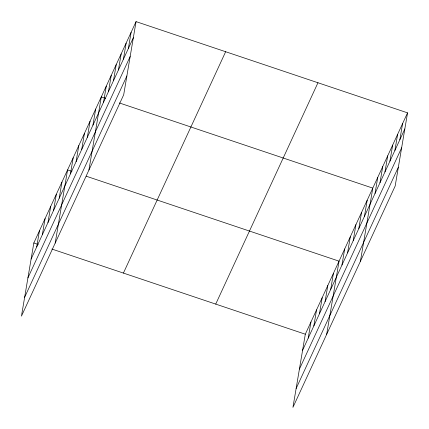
<?xml version="1.0" encoding="UTF-8"?>
<svg xmlns="http://www.w3.org/2000/svg" width="429" height="429" viewBox="0 0 429 429"><rect width="100%" height="100%" fill="white"/><g stroke="black" fill="none" stroke-linecap="round" stroke-linejoin="round"><path stroke-width="0.64" d="M136.063 21.622L33.827 242.975L21.45 316.146L123.691 94.793L136.063 21.622L407.55 112.854L395.173 186.025L292.937 407.378L305.309 334.207L407.55 112.854M36.728 246.884L39.447 230.802M42.353 234.711L45.072 218.629M47.973 222.538L50.697 206.451M53.598 210.36L56.317 194.278M59.223 198.187L61.942 182.105M55.191 243.098L67.562 169.927L71.922 171.391M70.469 173.842L73.187 157.754M76.089 161.663L78.813 145.581M81.714 149.49L84.433 133.408M87.339 137.318L90.058 121.23M92.959 125.139L95.678 109.057M88.926 170.05L101.303 96.884L105.657 98.348M103.55 102.215L106.269 86.132M108.516 91.463L111.234 75.381M113.481 80.711L116.2 64.629M118.447 69.959L121.166 53.877M123.413 59.207L126.131 43.125M128.378 48.461L131.097 32.373M308.215 338.122L310.934 322.034M313.835 325.943L316.559 309.861M319.46 313.771L322.179 297.688M325.08 301.598L327.804 285.51M330.705 289.419L333.424 273.337M326.673 334.33L339.049 261.164L86.229 176.201M341.951 265.074L344.675 248.986M347.576 252.901L350.295 236.813M353.201 240.723L355.92 224.64M358.821 228.55L361.54 212.468M364.446 216.377L367.165 200.289M360.414 261.282L372.79 188.117L119.348 102.944M375.032 193.452L377.756 177.365M379.997 182.7L382.722 166.613M384.969 171.949L387.687 155.861M389.934 161.197L392.653 145.109M394.9 150.445L397.619 134.357M399.866 139.693L402.584 123.606M31.102 259.062L133.344 37.709M27.917 277.895L130.159 56.542M24.635 297.308L126.877 75.954M123.418 273.085L225.654 51.732M215.723 304.102L317.959 82.749M302.59 350.295L404.831 128.941M299.404 369.133L401.646 147.78M296.123 388.54L398.359 167.187M33.827 242.975L38.181 244.439M51.866 249.04L305.309 334.207"/></g></svg>
